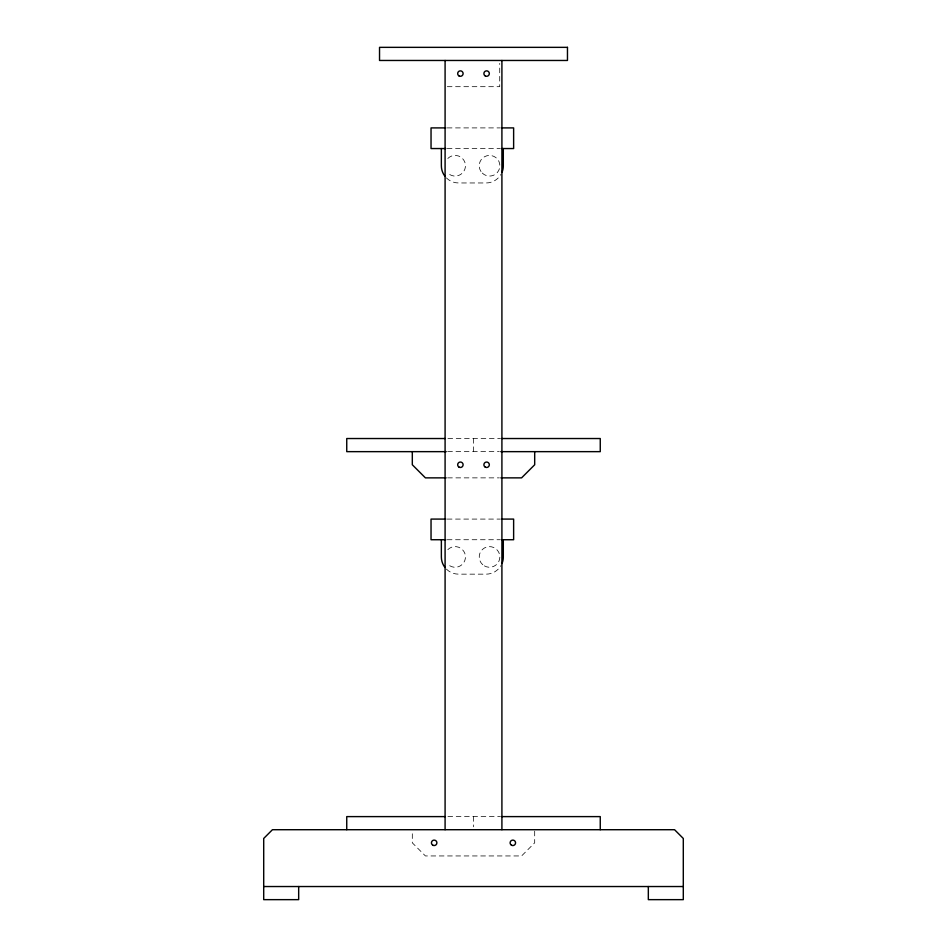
<?xml version="1.0" encoding="UTF-8"?>
<svg xmlns="http://www.w3.org/2000/svg" width="947" height="947" viewBox="0 0 947 947"><rect width="100%" height="100%" fill="white"/><g stroke="black" fill="none" stroke-linecap="round" stroke-linejoin="round"><path stroke-width="0.71" stroke-dasharray="4.74 3.55" d="M447.28 86.686L499.72 86.686L499.72 63.378M447.256 127.904L500.359 127.904M447.256 148.549L500.359 148.549M447.931 438.532L500.49 438.532M447.694 451.648L499.306 451.648M447.611 477.868L499.389 477.868M447.256 519.086L500.359 519.086M447.256 539.731L500.359 539.731M447.931 816.61L500.49 816.61M534.688 831.17L534.688 842.83L521.584 855.946L425.416 855.946L412.312 842.83L412.312 831.17M473.5 438.532L473.5 451.648M473.5 816.61L473.5 826.802M447.824 549.639A10.322 10.322 0 0 1 462.432 549.639A10.322 10.322 0 0 1 462.432 564.246A10.322 10.322 0 0 1 447.824 564.246M446.404 569.111A17.212 17.212 0 0 0 458.573 574.154L486.107 574.154A17.212 17.212 0 0 0 500.999 565.548M447.824 158.457A10.322 10.322 0 0 1 462.432 158.457A10.322 10.322 0 0 1 462.432 173.052A10.322 10.322 0 0 1 447.824 173.052M446.404 177.929A17.212 17.212 0 0 0 458.573 182.96L486.107 182.96A17.212 17.212 0 0 0 500.999 174.366M484.379 565.88A10.322 10.322 0 0 0 499.862 556.943A10.322 10.322 0 0 0 484.379 548.005A10.322 10.322 0 0 0 484.379 565.88M482.248 173.052A10.322 10.322 0 0 0 499.519 168.424A10.322 10.322 0 0 0 486.876 155.781A10.322 10.322 0 0 0 482.248 173.052"/><path stroke-width="1.42" d="M445.788 127.904L431.039 127.904L431.039 148.549L445.788 148.549M501.839 127.904L513.629 127.904L513.629 148.549L501.839 148.549M445.09 438.532L346.744 438.532L346.744 451.648L446.226 451.648M501.91 438.532L600.256 438.532L600.256 451.648L500.774 451.648M446.132 477.868L425.416 477.868L412.312 464.764L412.312 451.648M500.868 477.868L521.584 477.868L534.688 464.764L534.688 451.648M445.788 519.086L431.039 519.086L431.039 539.731L445.788 539.731M501.839 519.086L513.629 519.086L513.629 539.731L501.839 539.731M445.09 816.61L346.744 816.61L346.744 829.714M501.91 816.61L600.256 816.61L600.256 829.714M263.704 886.534L683.296 886.534M648.328 886.534L648.328 899.65L683.296 899.65L683.296 838.462L674.56 829.714L272.44 829.714L263.704 838.462L263.704 899.65L298.672 899.65L298.672 886.534M503.307 148.549L503.307 165.761A17.212 17.212 0 0 1 502.005 172.342M503.307 539.731L503.307 556.943A17.212 17.212 0 0 1 502.005 563.524M501.91 60.466L501.91 829.714M445.09 60.466L445.09 829.714M441.361 148.549L441.361 165.761A17.212 17.212 0 0 0 444.912 176.237M441.361 539.731L441.361 556.943A17.212 17.212 0 0 0 444.912 567.419M567.466 47.35L379.534 47.35L379.534 60.466L567.466 60.466L567.466 47.35M511.475 845.198A2.734 2.734 0 0 0 515.57 842.83A2.734 2.734 0 0 0 511.475 840.463A2.734 2.734 0 0 0 511.475 845.198M432.803 845.198A2.734 2.734 0 0 0 436.898 842.83A2.734 2.734 0 0 0 432.803 840.463A2.734 2.734 0 0 0 432.803 845.198M485.243 467.12A2.734 2.734 0 0 0 489.339 464.764A2.734 2.734 0 0 0 485.243 462.396A2.734 2.734 0 0 0 485.243 467.12M459.023 467.12A2.734 2.734 0 0 0 463.119 464.764A2.734 2.734 0 0 0 459.023 462.396A2.734 2.734 0 0 0 459.023 467.12M485.243 75.938A2.734 2.734 0 0 0 489.339 73.57A2.734 2.734 0 0 0 485.243 71.214A2.734 2.734 0 0 0 485.243 75.938M459.023 75.938A2.734 2.734 0 0 0 463.119 73.57A2.734 2.734 0 0 0 459.023 71.214A2.734 2.734 0 0 0 459.023 75.938"/></g></svg>
